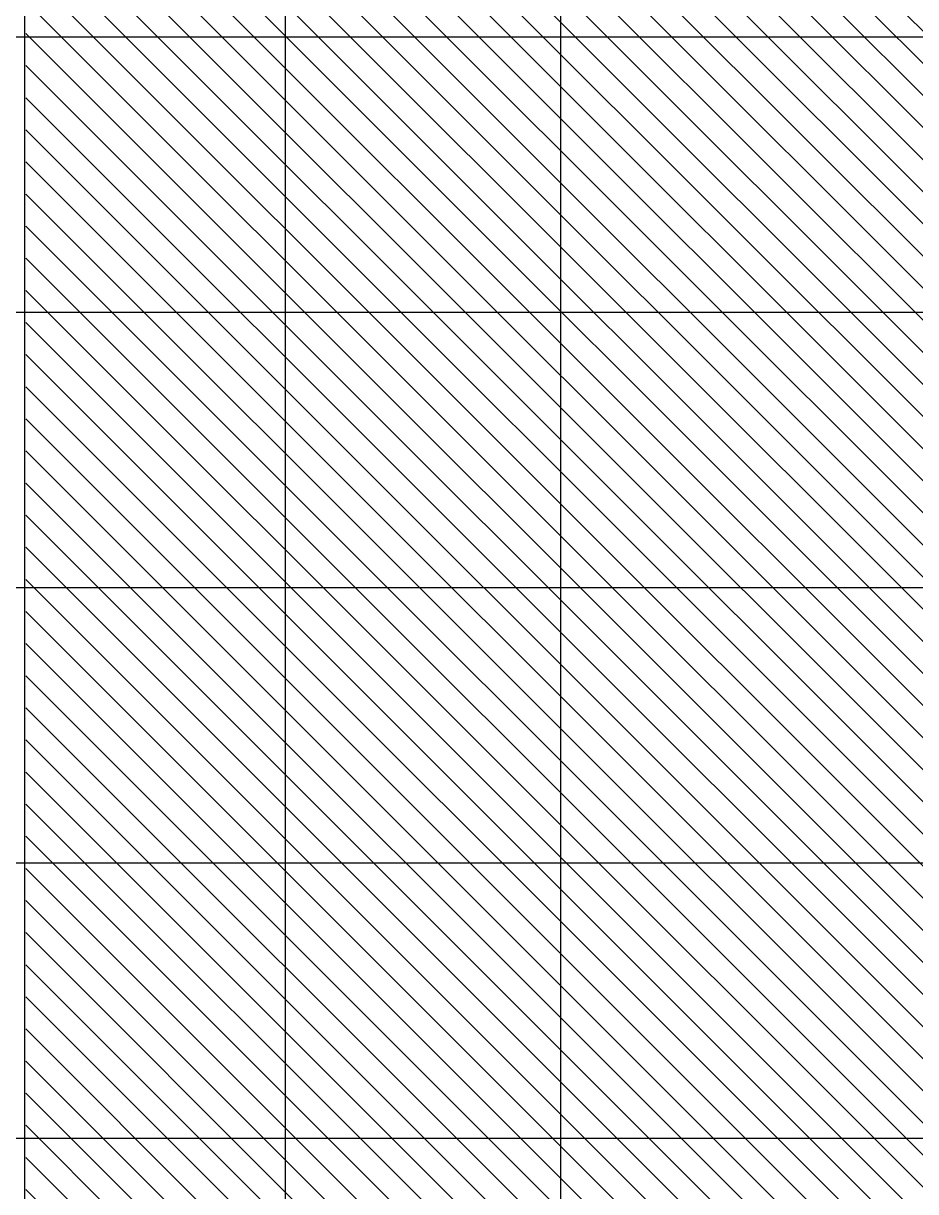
# Model space of a CAD drawing. Extents: x 152195838 to 160350639, y 364657247 to 370318102.
# Drawn here: x 157670497 to 157706134, y 365002896 to 365049569 of the extents above; entities that cross this region are included whole.
import ezdxf

# ---------------------------------------------------------------- set-up
doc = ezdxf.new("R2010")
doc.units = 0
doc.header["$MEASUREMENT"] = 0
doc.layers.add('4A.TEC 벽체 1', color=2, linetype='CONTINUOUS')
doc.layers.add('main-sec$0$㈜SE&C 해치 1', color=250, linetype='CONTINUOUS')
doc.layers.add('DEFPOINT', color=135, linetype='CONTINUOUS', plot=False)

# ---------------------------------------------------------------- blocks, each defined once
blk = doc.blocks.new('A$C111325cc')
at = {"layer": 'DEFPOINT'}
for p, q in [((237276, 244000), (237276, 0)), ((248276, 244000), (248276, 0)), ((0, 152063), (324969, 152063)), ((0, 141063), (324969, 141063)), ((0, 130063), (324969, 130063)), ((0, 119063), (324969, 119063)), ((0, 108063), (324969, 108063))]:
    blk.add_line(p, q, dxfattribs=at)

msp = doc.modelspace()

# ---------------------------------------------------------------- hatches: boundary and pattern name
at = {"layer": 'main-sec$0$㈜SE&C 해치 1'}
h = msp.add_hatch(dxfattribs=at)
h.set_pattern_fill('ANSI31', color=251, scale=285.714286, angle=270, style=0)
h.set_pattern_definition([(315, (167934299.2, 373642717), (641.446866, 641.446866), [])])
h.paths.add_polyline_path([(157579347.0046, 365077827.9747), (157644820.1396, 365079334.8445), (157664042.5442, 365082614.214), (157696300.9706, 365092461.5735), (157705878.9325, 365092105.9642), (157722062.2091, 365086751.0783), (157728111.4764, 365084753.4938), (157731823.7159, 364928876.8543), (157710998.2248, 364927732.8969), (157693187.2422, 364933748.3889), (157684865.6224, 364932705.433), (157670060.5684, 364932110.3845), (157644818.6969, 364926640.3086), (157618543.7022, 364929061.0921), (157600633.8117, 364941582.8082), (157589338.5413, 364948408.6889), (157552797.2672, 364967940.5057), (157558910.4219, 364979377.3558), (157559004.7387, 364979553.8094), (157553965.823, 364982431.8958), (157579347.0046, 364982431.8958), (157670597.0046, 364982431.8958), (157670597.0046, 365071631.8958), (157579347.0046, 365071631.8958)])

# ---------------------------------------------------------------- linework, layer by layer
at = {"layer": '4A.TEC 벽체 1'}
msp.add_line((157670547.0046, 365071631.8958), (157670547.0046, 364982431.8958), dxfattribs=at)

# ---------------------------------------------------------------- block references
at = {"layer": 'DEFPOINT'}
msp.add_blockref('A$C111325cc', (157443670.7413, 364896968.7328), dxfattribs=at)

doc.saveas('drawing.dxf')
